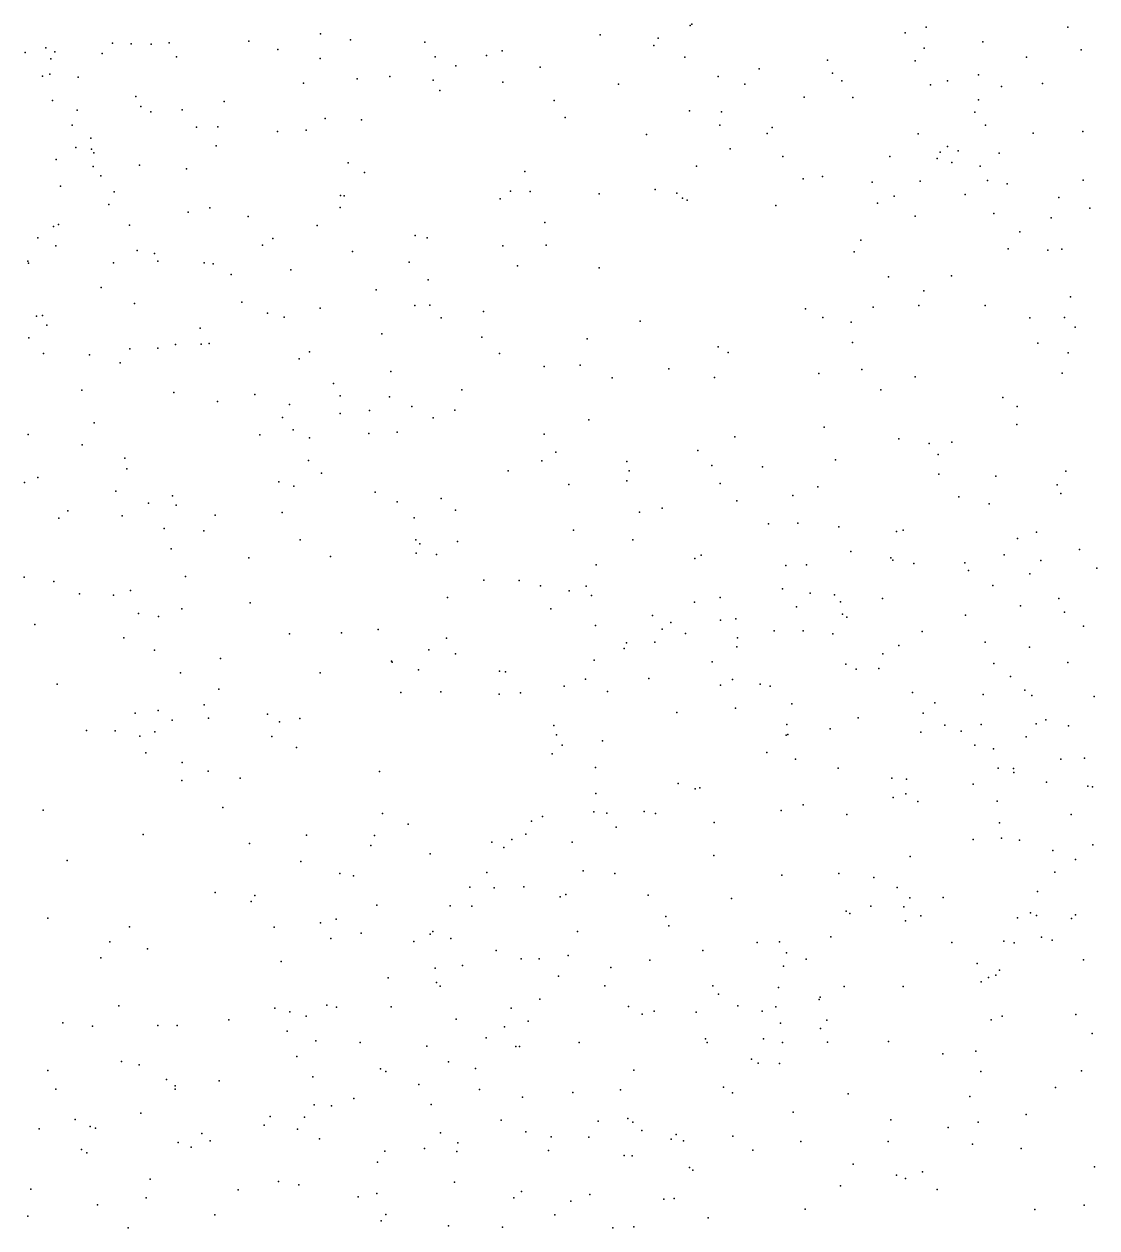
# Model space of a CAD drawing. Header units: metres. Extents: x -25 to 25, y -27.8 to 27.8.
# Drawn here: x -0.189 to 1.354, y 6.966 to 8.698 of the extents above; entities that cross this region are included whole.
import ezdxf

# ---------------------------------------------------------------- set-up
doc = ezdxf.new("R2010")
doc.units = ezdxf.units.M

msp = doc.modelspace()

# ---------------------------------------------------------------- linework, layer by layer
for p in [(0.7688, 8.6963, 17.7778), (0.7712, 8.6984, 20.9062), (0.2373, 8.6844, 3.8041), (0.6394, 8.683, -28.1956), (1.0784, 8.6856, -20.7948), (1.1083, 8.6938, 17.0543), (1.312, 8.6939, -0.4396), (-0.1577, 8.6642, 23.8767), (-0.0621, 8.671, -27.8612), (-0.0353, 8.6699, 5.9768), (-0.0065, 8.6695, -24.255), (0.0195, 8.6716, 6.6704), (0.134, 8.6739, 18.9474), (0.1761, 8.6616, 6.7645), (0.2802, 8.6759, 25.3448), (0.3872, 8.6724, 6.6162), (0.7166, 8.6677, 18.8138), (0.7227, 8.6783, -16.0427), (1.1057, 8.6637, 8.7429), (1.1898, 8.6727, 16.7746), (1.3312, 8.6611, 24.8173), (-0.1877, 8.6574, -16.5873), (-0.1504, 8.6482, -15.3168), (-0.1448, 8.6584, 1.2979), (-0.077, 8.6561, 1.0784), (0.03, 8.6515, 25.3499), (0.2367, 8.6487, -25.0522), (0.402, 8.6511, 18.8614), (0.4762, 8.653, 6.7509), (0.4985, 8.6597, -14.2806), (0.7613, 8.6509, 18.0383), (0.9666, 8.6463, 18.5409), (1.0925, 8.6457, 18.7978), (1.2525, 8.6508, -29.3956), (0.432, 8.6384, 0.3788), (0.5533, 8.6362, 20.7462), (0.8683, 8.634, 17.6012), (0.9736, 8.6278, 19.0389), (-0.1626, 8.6233, 1.5767), (-0.1523, 8.6263, 2.1895), (-0.1115, 8.6222, 4.1584), (0.2128, 8.6133, -8.9025), (0.2902, 8.6196, 0.5005), (0.3371, 8.6232, 3.5935), (0.3995, 8.6179, -24.2708), (0.4997, 8.6149, -16.5811), (0.6658, 8.6119, -24.4895), (0.8094, 8.6232, -21.5554), (0.8478, 8.6117, 25.2843), (0.9871, 8.6168, 17.3548), (1.1146, 8.6108, 8.9026), (1.139, 8.6166, -21.7439), (1.1837, 8.6256, 8.5856), (1.2759, 8.6128, -9.0811), (-0.0286, 8.5943, -25.4116), (0.4089, 8.6027, 25.3922), (0.9329, 8.5931, 18.3374), (1.0031, 8.5929, 21.1365), (1.2167, 8.6086, 18.8867), (-0.1484, 8.5884, 6.4931), (-0.1126, 8.5745, 2.5712), (-0.021, 8.58, 6.1982), (0.0383, 8.575, 19.1788), (0.0987, 8.5871, 0.7486), (0.5735, 8.5885, -15.2951), (1.1839, 8.5895, -0.2718), (-0.0068, 8.5719, 6.364), (0.2439, 8.5627, 3.3374), (0.296, 8.5605, 19.0148), (0.5892, 8.564, 25.393), (0.768, 8.5734, -16.5595), (0.8141, 8.5722, 0.1511), (1.1784, 8.5717, -28.2297), (-0.1201, 8.5531, 2.0347), (0.0591, 8.55, 20.5201), (0.0895, 8.5505, 3.0441), (0.1754, 8.5439, 3.1982), (0.2168, 8.5457, 25.4427), (0.8117, 8.5529, 19.1739), (0.8798, 8.5409, 17.8476), (0.8868, 8.5498, -21.3228), (1.0968, 8.5407, 17.08), (1.1938, 8.553, -28.5902), (1.2622, 8.5414, 19.0434), (1.3337, 8.5437, 17.505), (-0.0933, 8.5343, 25.4505), (0.0871, 8.5233, -16.6208), (0.7061, 8.5397, 20.8892), (-0.1146, 8.5207, 5.7661), (-0.0923, 8.5186, 2.3385), (-0.089, 8.5133, 1.3751), (0.8265, 8.519, 20.9872), (0.9022, 8.5077, 18.024), (1.0562, 8.5077, -29.0748), (1.1285, 8.5139, 19.2211), (1.1393, 8.5223, 8.6913), (1.1546, 8.516, 17.3063), (1.2133, 8.5125, -20.9324), (-0.1429, 8.5037, 5.5845), (-0.0898, 8.4934, -14.3656), (-0.0229, 8.4954, 1.0372), (0.0443, 8.4899, 19.369), (0.277, 8.4988, 3.7365), (0.7781, 8.4938, 25.3632), (1.124, 8.5051, 21.2627), (1.1455, 8.4991, -29.5178), (1.1863, 8.4939, 9.1443), (-0.0787, 8.4799, -27.6666), (0.3005, 8.4849, 20.6662), (0.5312, 8.4863, 20.7826), (0.9315, 8.4756, 19.3261), (0.9592, 8.4793, -8.869), (1.0306, 8.4711, 0.0295), (1.1, 8.4723, 18.2191), (1.1964, 8.4733, -21.1994), (1.334, 8.4736, 16.8387), (-0.1365, 8.4652, 6.0925), (-0.0596, 8.457, 19.5924), (0.5106, 8.4579, 25.4754), (0.5387, 8.4574, -15.4814), (0.6379, 8.4543, -15.684), (0.7186, 8.4603, 0.2578), (0.7497, 8.455, -27.9782), (1.1646, 8.4533, 16.8525), (1.2249, 8.4684, 17.0038), (-0.0672, 8.4388, 1.7152), (0.2658, 8.4516, -24.2185), (0.2713, 8.4514, 19.1391), (0.4959, 8.4469, -14.1879), (0.7579, 8.4479, 19.333), (0.7646, 8.4449, -16.1057), (0.892, 8.4374, 0.1911), (1.0382, 8.4408, 25.2338), (1.0625, 8.451, -21.511), (1.2991, 8.449, 18.3574), (0.0468, 8.4276, 2.8047), (0.0781, 8.434, -8.8576), (0.1331, 8.4213, -15.5626), (0.2653, 8.4347, -24.8934), (1.0927, 8.4221, -27.9108), (1.2059, 8.4257, 18.1102), (1.288, 8.4194, -29.7376), (1.3437, 8.4335, 24.9044), (-0.1468, 8.407, 5.4642), (-0.1395, 8.4098, -27.3632), (-0.0373, 8.4091, 2.0997), (0.2323, 8.4086, 3.1328), (0.5599, 8.4127, -24.6161), (-0.1692, 8.391, 20.514), (0.1687, 8.3897, 20.6629), (0.3733, 8.3943, 3.3824), (0.3908, 8.3906, -14.3724), (1.0145, 8.3876, -29.2972), (1.2432, 8.3997, 25.0447), (-0.1436, 8.3794, -14.0988), (-0.0263, 8.3728, 1.8527), (-0.0015, 8.3683, 3.9984), (0.154, 8.3802, 3.8393), (0.2832, 8.3712, 0.5703), (0.4996, 8.3794, -8.7603), (0.562, 8.3802, 0.3435), (1.005, 8.3709, 19.4433), (1.2264, 8.3749, -28.4352), (1.2834, 8.3729, 21.4413), (1.3037, 8.3744, 8.6912), (-0.1837, 8.3573, -25.5387), (-0.1829, 8.3542, 5.9278), (-0.0603, 8.3548, 25.5569), (0.0035, 8.3573, 1.2816), (0.0698, 8.355, -13.9985), (0.0829, 8.3533, 2.6674), (0.3646, 8.3556, 19.2242), (0.5207, 8.3505, -24.2386), (0.1087, 8.3382, -27.7396), (0.1948, 8.3449, 0.7087), (0.6381, 8.3478, 25.487), (1.0543, 8.3348, 0.1769), (1.1448, 8.3361, 9.2446), (-0.0783, 8.3192, 20.6169), (0.3171, 8.3161, 25.5525), (0.3922, 8.3304, -27.8617), (0.1243, 8.2982, 25.5761), (1.1051, 8.3145, 8.7736), (1.3158, 8.3061, -0.0654), (-0.0302, 8.2964, -16.7031), (0.1608, 8.2826, -14.2023), (0.2368, 8.2897, 19.3124), (0.3731, 8.2937, -16.6145), (0.3943, 8.2938, 20.8052), (0.4716, 8.2848, 19.3439), (0.935, 8.2886, 25.3571), (1.0321, 8.2909, -29.5244), (1.0977, 8.2935, 25.2251), (1.1931, 8.2934, -21.775), (-0.1713, 8.2781, 4.2221), (-0.1626, 8.279, 5.7385), (-0.1566, 8.2651, -24.3091), (0.1848, 8.2766, 2.8034), (0.4107, 8.2757, 0.4957), (0.6969, 8.2711, -27.7471), (0.9596, 8.276, -8.7389), (1.0005, 8.2694, 8.959), (1.2576, 8.2757, 9.3336), (1.3072, 8.2764, -28.1067), (-0.1823, 8.2467, 5.0878), (0.0642, 8.2609, 19.5174), (0.3256, 8.2526, 3.7145), (0.4692, 8.2481, 3.5732), (0.6207, 8.2455, 20.9579), (1.3225, 8.2624, 24.9948), (-0.0372, 8.231, -8.8036), (0.0035, 8.2321, -27.3808), (0.0287, 8.2374, 20.7085), (0.0655, 8.238, 1.7691), (0.0772, 8.239, 2.0452), (0.8093, 8.2341, -16.4295), (1.0023, 8.2404, -27.6276), (1.2688, 8.2394, -27.8895), (-0.1612, 8.2246, 25.6332), (-0.0951, 8.2224, 5.2262), (-0.0509, 8.2109, 4.0603), (0.2068, 8.2165, 2.6432), (0.2216, 8.2266, 20.7783), (0.4947, 8.2245, 3.3928), (0.8238, 8.2259, 25.4666), (1.3127, 8.2253, 21.4829), (0.3383, 8.1983, -14.0724), (0.5588, 8.2057, 19.4451), (0.6109, 8.2075, -24.3775), (0.7384, 8.2025, 19.5446), (0.9539, 8.1954, -29.224), (1.016, 8.2014, 21.289), (1.3039, 8.1962, 0.165), (0.2559, 8.1814, 0.8144), (0.6569, 8.1892, -15.9306), (0.8038, 8.1898, 21.1236), (1.0924, 8.1908, 9.3063), (-0.1062, 8.1716, 5.5963), (0.0261, 8.1682, -15.7713), (0.1428, 8.1654, 1.644), (0.2654, 8.1636, 25.6233), (0.3365, 8.162, 0.6726), (0.4407, 8.1719, -24.6935), (1.043, 8.1722, 0.3456), (1.2186, 8.1612, 25.1967), (0.0891, 8.1553, 25.6386), (0.1926, 8.1512, 1.0963), (0.3079, 8.1423, 2.7551), (0.3687, 8.1483, 2.9268), (0.4304, 8.1428, 25.6065), (1.2393, 8.1481, -28.4615), (-0.0883, 8.1246, 20.7746), (0.1828, 8.1322, 2.205), (0.2656, 8.1379, -24.8618), (0.3992, 8.1318, 19.4033), (0.6231, 8.1291, 3.4324), (-0.1834, 8.1079, 5.7153), (0.1498, 8.1075, 3.8784), (0.1979, 8.1147, 1.8028), (0.3067, 8.1094, -27.5415), (0.3474, 8.1111, 20.8999), (0.5588, 8.1085, 21.0084), (0.9616, 8.1182, 8.971), (1.2387, 8.1223, 0.4245), (-0.1054, 8.0928, -26.9378), (0.2216, 8.103, 1.3834), (0.833, 8.1045, -8.6706), (1.0691, 8.1014, 25.3631), (1.1128, 8.0949, 19.6412), (1.1453, 8.097, 21.3899), (-0.0444, 8.0737, 5.3118), (0.5759, 8.0824, -8.6701), (0.7802, 8.0849, 19.6353), (1.1258, 8.0793, -28.6418), (-0.0415, 8.0583, -25.4161), (0.2202, 8.0702, 19.4375), (0.507, 8.0554, 3.0135), (0.5556, 8.0699, 19.528), (0.6777, 8.0691, 3.6544), (0.6813, 8.0556, -27.5407), (0.8001, 8.0633, 0.4979), (0.873, 8.0613, 25.5013), (0.9781, 8.0715, -29.4703), (1.3092, 8.0553, 15.5289), (-0.1886, 8.0387, -16.8834), (-0.1692, 8.046, 4.3159), (0.1775, 8.0396, 20.9094), (0.2388, 8.0521, 1.9836), (0.6777, 8.0411, 25.5836), (1.1268, 8.0509, 0.564), (1.2085, 8.0479, 8.7999), (-0.0571, 8.0262, 5.1538), (0.1987, 8.0334, -27.3701), (0.316, 8.0247, 1.2377), (0.5943, 8.036, -16.531), (0.812, 8.0372, 21.1867), (0.9525, 8.0325, 21.2829), (1.2967, 8.0355, 0.7591), (1.3023, 8.0229, -27.8575), (-0.0102, 8.009, 25.6837), (0.0245, 8.0194, -24.2823), (0.0296, 8.0063, -16.7361), (0.3473, 8.011, 1.0564), (0.411, 8.0157, 2.6743), (0.8362, 8.0123, 3.6579), (0.9168, 8.02, 19.6794), (1.1555, 8.0181, 15.6511), (1.1992, 8.0079, -21.9588), (-0.139, 7.9874, -8.7366), (-0.126, 7.9982, 19.7641), (-0.0479, 7.9906, 4.1529), (0.0857, 7.992, 3.9892), (0.182, 7.9955, 25.6796), (0.3719, 7.9881, 1.5643), (0.4313, 7.9991, 0.86), (0.6963, 7.9963, -16.0508), (0.7289, 8.0019, 3.3146), (0.0122, 7.9728, 19.5989), (0.0694, 7.9694, -25.2492), (0.601, 7.9703, 0.7094), (0.8817, 7.9791, 3.4718), (0.9237, 7.9805, 9.5142), (0.983, 7.975, 9.7191), (1.0655, 7.9683, 8.8068), (1.0751, 7.9702, 3.6596), (0.2081, 7.9561, -15.8869), (0.3743, 7.9565, 25.6789), (0.4344, 7.9539, 1.32), (0.6864, 7.9564, 3.1005), (1.24, 7.958, 19.658), (1.2673, 7.9675, 21.3828), (0.0224, 7.9432, 20.9759), (0.3747, 7.9373, 2.3965), (0.3803, 7.9505, -24.2666), (0.404, 7.9352, 1.7819), (0.7849, 7.9341, 0.6694), (1.0001, 7.9395, 25.5536), (1.2206, 7.9348, 0.8797), (1.3288, 7.9426, 1.4632), (0.134, 7.9303, 19.4642), (0.2516, 7.9323, -16.6095), (0.6338, 7.9202, 2.9043), (0.7759, 7.9292, 25.6316), (0.9067, 7.9192, 9.9421), (0.9362, 7.9203, 15.5729), (1.0574, 7.9306, 3.4944), (1.0607, 7.9272, 0.756), (1.0907, 7.9223, -29.6638), (1.164, 7.9231, -8.6723), (1.2732, 7.9267, 15.7969), (-0.1891, 7.9026, 5.709), (0.0432, 7.9035, -27.123), (1.1695, 7.912, 9.5896), (1.2575, 7.9075, 3.8217), (1.354, 7.9154, 15.2296), (-0.1462, 7.8961, 4.6477), (-0.036, 7.8833, 5.4315), (0.4722, 7.8981, 19.5194), (0.5229, 7.8977, 3.79), (0.5535, 7.89, 1.4515), (0.5948, 7.8829, 1.2962), (0.6192, 7.8895, 0.9584), (0.9017, 7.886, 9.1897), (1.2045, 7.8904, 15.201), (-0.1094, 7.8784, -26.7679), (-0.0605, 7.8769, 4.2817), (0.1362, 7.8658, 21.0847), (0.4197, 7.8734, -8.6605), (0.627, 7.876, 1.1368), (0.7752, 7.8667, 0.8974), (0.8119, 7.8735, 9.6947), (0.9417, 7.8797, -8.6213), (0.9766, 7.8772, 3.7712), (0.9853, 7.8673, 0.907), (1.0456, 7.8717, 3.2547), (1.2992, 7.8721, 3.3594), (-0.0245, 7.8504, -16.2356), (0.0378, 7.857, 4.1469), (0.5686, 7.8572, 1.6571), (0.7147, 7.8476, 1.4451), (0.9217, 7.86, 3.0708), (0.988, 7.8494, -29.0814), (1.1652, 7.8477, 8.8378), (1.2442, 7.8612, -27.6719), (1.3073, 7.852, 25.4581), (-0.1738, 7.8344, -26.2354), (0.0042, 7.8458, 5.2629), (0.6327, 7.833, 2.6742), (0.7412, 7.8371, 10.175), (0.8127, 7.8405, 1.2817), (0.8346, 7.8428, 1.1081), (0.9945, 7.8452, 15.7223), (1.3347, 7.8319, 3.1775), (-0.0458, 7.8154, 21.1443), (0.1927, 7.8212, 4.0195), (0.2676, 7.8227, 19.4561), (0.32, 7.8275, -24.8901), (0.4185, 7.8148, -24.6659), (0.7289, 7.8277, -16.2802), (0.7622, 7.8213, 2.8245), (0.8369, 7.8152, 19.6959), (0.89, 7.8252, 15.276), (0.9314, 7.8254, 10.1742), (0.9742, 7.8211, 1.3135), (1.1027, 7.8246, 9.7448), (-0.0017, 7.7977, 19.5776), (0.3931, 7.798, -16.0012), (0.6741, 7.8, 19.6343), (0.6774, 7.808, 9.9436), (0.7179, 7.8091, 25.7118), (0.8362, 7.8021, 3.8241), (1.0693, 7.8044, 21.265), (1.1935, 7.8088, -28.6834), (1.2571, 7.802, 3.0447), (0.0935, 7.7855, -16.5313), (0.3395, 7.7816, -16.4495), (0.3404, 7.7804, -24.3845), (0.4312, 7.7923, 25.7051), (0.631, 7.783, -27.3943), (0.8007, 7.7807, 8.9444), (1.0461, 7.7922, 9.9418), (1.2056, 7.7782, 25.6967), (1.3121, 7.7796, 15.0857), (0.0357, 7.7648, 5.0915), (0.2368, 7.7647, 21.2279), (0.3781, 7.7691, 3.9369), (0.4946, 7.7671, 2.2813), (0.5035, 7.7662, 1.9574), (0.9927, 7.7775, 19.7131), (1.0077, 7.7704, 2.9009), (1.0403, 7.7712, 3.8715), (-0.1416, 7.7484, -16.5316), (0.5878, 7.7455, 2.4619), (0.6182, 7.7558, 3.8724), (0.7093, 7.7568, -8.5993), (0.8125, 7.7473, 9.3236), (0.8299, 7.7555, 1.5873), (0.8696, 7.7487, 21.1978), (0.8841, 7.7459, 10.4365), (1.2298, 7.7596, 2.8925), (0.091, 7.7414, -25.5071), (0.3526, 7.7365, -27.2894), (0.4101, 7.7376, 21.2563), (0.4943, 7.7342, 19.527), (0.5249, 7.7362, -16.3584), (0.6502, 7.7382, 1.7823), (1.0886, 7.7366, -29.5461), (1.1903, 7.7335, 3.892), (1.2501, 7.7401, 1.7285), (1.2604, 7.7324, 19.69), (1.3499, 7.7308, -29.8214), (0.0037, 7.7109, 4.8874), (0.0697, 7.7189, 21.2747), (0.8344, 7.7139, 15.5384), (0.9152, 7.7204, 2.742), (1.1207, 7.7218, 25.8188), (-0.0294, 7.7068, 4.7345), (0.0238, 7.6968, 5.3849), (0.0762, 7.6997, 4.2959), (0.1609, 7.7054, -27.1246), (0.1781, 7.6943, 4.1717), (0.2077, 7.6993, -25.201), (0.7497, 7.708, 15.2105), (1.0105, 7.7004, 15.6499), (1.1039, 7.7069, 10.5887), (1.2668, 7.6917, 9.6665), (1.2807, 7.6975, 15.7817), (-0.0993, 7.6819, 19.639), (-0.0582, 7.6816, -26.4353), (-0.001, 7.6802, -26.8416), (0.5731, 7.6891, 21.2494), (0.5768, 7.6756, 15.3531), (0.9068, 7.6753, 3.891), (0.9082, 7.6906, 25.8757), (0.9096, 7.6764, 1.6979), (0.9705, 7.6842, 14.9401), (1.1009, 7.6795, 10.1583), (1.1354, 7.6895, 2.6958), (1.1589, 7.6809, 21.2132), (1.1876, 7.6904, 10.7177), (1.3131, 7.6887, 21.2589), (-0.0224, 7.6736, 25.6687), (0.1671, 7.6735, 19.4257), (0.2028, 7.6576, 21.369), (0.585, 7.6606, 2.1896), (0.6428, 7.667, 9.7483), (1.1782, 7.6607, 9.8788), (1.2522, 7.673, 14.9107), (-0.0139, 7.6497, 21.424), (0.5704, 7.6484, 9.8993), (0.8794, 7.6503, 2.5583), (0.9205, 7.6408, 10.6104), (1.2053, 7.6555, -27.3912), (1.302, 7.6407, 8.8509), (1.336, 7.6423, 2.0045), (0.0384, 7.636, -26.1423), (0.0755, 7.6232, 4.4391), (0.3221, 7.6231, 4.0974), (0.6329, 7.6288, 8.8077), (0.9816, 7.6277, 10.767), (1.212, 7.6277, 10.4814), (1.2338, 7.6272, 2.4719), (1.2343, 7.6217, 25.8848), (0.0377, 7.6098, 4.6353), (0.1219, 7.6134, 5.1583), (0.7515, 7.6055, 14.9549), (1.0592, 7.6134, 1.7579), (1.08, 7.6121, 19.6968), (1.1762, 7.6045, 15.6962), (1.2817, 7.6076, 3.9163), (0.6335, 7.5911, 9.0139), (0.7762, 7.5978, 25.9364), (0.7828, 7.5994, -27.2544), (1.0793, 7.5907, 2.5026), (1.3408, 7.6017, 0.9042), (1.3477, 7.601, 2.1874), (0.097, 7.5713, -8.6912), (0.9317, 7.5751, 25.9842), (1.0608, 7.5856, 3.9042), (1.0964, 7.5796, -8.6422), (1.2105, 7.5803, 1.7873), (-0.1617, 7.5674, 21.5098), (0.3262, 7.5627, 21.4001), (0.5566, 7.5584, 10.146), (0.6303, 7.5651, 25.8852), (0.649, 7.5631, 9.2702), (0.7026, 7.5653, 21.2044), (0.7192, 7.5623, 10.383), (0.9, 7.567, 8.7656), (0.9941, 7.5611, 14.7211), (1.3171, 7.5609, -27.6948), (0.3632, 7.5473, 15.2301), (0.5406, 7.5514, 9.756), (0.6624, 7.5429, 3.9592), (0.8036, 7.5496, 14.8052), (1.214, 7.5492, 10.9925), (-0.0176, 7.5324, 5.5179), (0.1353, 7.5192, 5.0294), (0.2169, 7.5314, -25.7133), (0.3148, 7.5309, -27.108), (0.4837, 7.5214, 8.8596), (0.5124, 7.5253, 21.3021), (0.5328, 7.5327, 19.5094), (0.5991, 7.5212, 9.4415), (1.1762, 7.525, -29.3702), (1.2167, 7.5269, -19.0558), (1.2428, 7.524, 1.1764), (0.3095, 7.5167, -25.2442), (0.3951, 7.5047, -24.9742), (0.5011, 7.5137, 15.5382), (0.803, 7.5022, 2.3256), (1.0856, 7.5006, 26.0293), (1.2905, 7.5092, -28.8569), (1.3479, 7.5175, 10.4471), (-0.1272, 7.4948, 19.5846), (0.2088, 7.4933, 15.2564), (1.3234, 7.4961, 10.0274), (0.265, 7.476, 15.5352), (0.2847, 7.4729, 15.112), (0.4767, 7.4774, 14.9252), (0.6149, 7.4801, 14.7975), (0.6608, 7.4762, 15.5139), (0.901, 7.4739, 10.805), (0.9827, 7.476, 2.3859), (1.0329, 7.4706, 0.9144), (1.2936, 7.4781, 0.3593), (0.0856, 7.4487, 15.3678), (0.4519, 7.4565, 10.0663), (0.4871, 7.4556, 9.6456), (0.5296, 7.4572, 9.2516), (1.0665, 7.4559, 1.1), (1.2685, 7.4504, -27.2149), (0.1375, 7.4361, 4.768), (0.1426, 7.4447, 5.2544), (0.5822, 7.4428, 8.6209), (0.5899, 7.4461, -27.1069), (0.7085, 7.4448, 14.636), (0.8285, 7.4401, 1.8079), (1.0851, 7.441, 0.5123), (1.133, 7.4417, 15.6092), (0.3185, 7.4307, 19.3655), (0.4237, 7.4298, 9.8122), (0.4548, 7.4291, 4.1544), (0.734, 7.4143, 2.1504), (0.9935, 7.4218, 1.6774), (0.9988, 7.4187, 19.6482), (1.0287, 7.4292, 14.5725), (1.0762, 7.4282, 8.7664), (1.1009, 7.4153, 21.1243), (1.2586, 7.4198, 1.4724), (1.2669, 7.4157, 1.6449), (1.3234, 7.4167, 11.0756), (-0.1549, 7.4118, 5.7093), (-0.0374, 7.3994, 19.4246), (0.1708, 7.3989, 19.3214), (0.2373, 7.4052, 14.9427), (0.2599, 7.4103, -24.6337), (0.7382, 7.4007, 8.6445), (1.0789, 7.4079, 1.2701), (1.2396, 7.4126, 2.2075), (1.3175, 7.4112, 2.9973), (0.2519, 7.3825, -26.6969), (0.2956, 7.3903, 4.3125), (0.3948, 7.3888, 9.119), (0.3988, 7.3927, 14.7422), (0.4246, 7.3826, 9.4942), (0.6068, 7.3928, 10.3861), (0.9711, 7.3849, 15.5331), (1.2741, 7.3845, 2.7373), (1.2895, 7.3804, 15.6702), (-0.0656, 7.3779, 21.6362), (-0.0118, 7.368, 15.5283), (0.3715, 7.3782, -26.2777), (0.4897, 7.3654, 14.6146), (0.7873, 7.3653, 21.1372), (0.8651, 7.3769, -26.9239), (0.8973, 7.378, 8.69), (0.9073, 7.362, 0.9109), (1.1451, 7.3768, 3.0626), (1.2201, 7.3786, 2.458), (1.235, 7.3766, 0.1889), (-0.0789, 7.3548, 25.5629), (0.1808, 7.3496, 4.9956), (0.5261, 7.3532, 19.4341), (0.5519, 7.3533, 15.5279), (0.5934, 7.358, 1.9068), (0.711, 7.3515, 1.665), (0.9359, 7.353, 1.4666), (1.182, 7.3468, 3.3691), (1.3348, 7.3518, 3.4303), (0.4022, 7.3399, 15.5812), (0.4414, 7.3438, 8.5706), (0.5795, 7.3285, 25.9825), (0.6548, 7.3408, 14.5156), (0.9032, 7.3428, 0.68), (1.2088, 7.3299, -8.6697), (1.2138, 7.3369, -26.6591), (0.3346, 7.3262, 10.0648), (0.4039, 7.3195, 25.861), (0.4095, 7.3142, -26.5512), (0.6464, 7.3145, 21.2104), (0.8014, 7.3145, 2.3604), (0.8958, 7.312, 1.3209), (0.9903, 7.3136, 2.9878), (1.0753, 7.3138, 2.6504), (1.1877, 7.3202, 11.1799), (1.1982, 7.3263, 14.5536), (0.5528, 7.2952, -26.8055), (0.8099, 7.3025, 10.9146), (0.9543, 7.295, 21.1136), (0.9561, 7.2983, 3.1488), (-0.0528, 7.2859, -8.7846), (0.1717, 7.2823, 25.7009), (0.1933, 7.2769, 15.6918), (0.2462, 7.2869, 9.1303), (0.2604, 7.2839, 9.3129), (0.3391, 7.2841, 14.5393), (0.5114, 7.2824, -26.1417), (0.6801, 7.2848, 19.4843), (0.7173, 7.2783, 10.7208), (0.7776, 7.2766, -26.4996), (0.8376, 7.2858, -8.656), (0.8726, 7.2782, 26.1234), (0.8922, 7.2843, 0.4876), (-0.1332, 7.2615, 15.4925), (0.1054, 7.2654, 14.6522), (0.2166, 7.2711, 9.8627), (0.4325, 7.2668, -25.3348), (0.536, 7.2635, 4.1384), (0.6999, 7.274, 1.506), (0.8989, 7.261, 3.9295), (0.9653, 7.2651, 0.3027), (1.2021, 7.2655, 0.045), (1.2176, 7.2709, 3.5403), (1.3238, 7.2732, 26.05), (-0.0907, 7.2563, 15.0683), (0.0031, 7.2573, 14.8155), (0.0313, 7.2575, 21.6571), (0.1891, 7.2492, 9.6062), (0.5019, 7.2556, 2.1237), (0.9563, 7.2531, 2.7454), (1.347, 7.2461, -0.0909), (0.2303, 7.2352, 4.589), (0.2945, 7.233, 19.2811), (0.3902, 7.2278, 10.2821), (0.4753, 7.2395, -8.7141), (0.518, 7.2271, 1.6497), (0.5237, 7.2271, 10.4517), (0.6092, 7.2331, 14.3613), (0.7911, 7.2381, 0.8765), (0.7934, 7.2328, 1.0337), (0.8746, 7.2383, 8.5996), (0.9019, 7.233, 3.2927), (0.9666, 7.2334, 14.3752), (1.054, 7.2344, 19.5865), (0.2034, 7.213, 5.3224), (0.8573, 7.2089, 2.9883), (1.1325, 7.2166, 15.5727), (1.1798, 7.2205, 26.1353), (-0.1551, 7.1929, 14.6724), (-0.0488, 7.2055, 14.4179), (-0.0238, 7.2009, 19.2913), (0.3236, 7.195, -24.7621), (0.3314, 7.1913, 4.4107), (0.4215, 7.2053, 4.2671), (0.4603, 7.1954, 19.3172), (0.6877, 7.1932, 1.3636), (0.8666, 7.2034, 11.2033), (0.8974, 7.2028, 2.6014), (1.1872, 7.1912, -18.9879), (1.3317, 7.1923, 19.6552), (0.0156, 7.1799, 9.3321), (0.0913, 7.178, 9.7752), (0.2263, 7.1834, 4.8022), (0.3786, 7.1726, 1.9703), (-0.1436, 7.1658, 14.2833), (0.028, 7.1708, 5.6111), (0.028, 7.1659, 9.6155), (0.4659, 7.1654, -25.6723), (0.5276, 7.1545, 2.3104), (0.6004, 7.1612, -25.9877), (0.6687, 7.1647, 8.5047), (0.817, 7.1686, 21.1433), (0.83, 7.1606, -26.2027), (0.9962, 7.1592, 26.1597), (1.1711, 7.1552, 8.6494), (1.2946, 7.1682, -19.1689), (0.2282, 7.1433, -8.8276), (0.2529, 7.1418, 14.2998), (0.2851, 7.1524, 25.8338), (0.3964, 7.1439, 1.7076), (-0.1156, 7.1224, 25.5966), (-0.0214, 7.1312, 8.9926), (0.165, 7.1267, 10.1135), (0.2144, 7.1254, 21.5496), (0.497, 7.1214, -24.9682), (0.6368, 7.1198, 10.8358), (0.6791, 7.1235, 10.9953), (0.9169, 7.1328, 3.5115), (1.0576, 7.1219, -21.9674), (1.2524, 7.1295, -26.476), (-0.1672, 7.1087, 9.3074), (-0.094, 7.1121, 9.1451), (-0.0864, 7.1095, 15.7382), (0.0664, 7.1021, 8.6769), (0.156, 7.114, 15.7648), (0.2044, 7.1082, 5.4376), (0.4099, 7.1032, 10.4371), (0.5328, 7.1046, 4.1939), (0.6866, 7.1185, 19.3895), (0.6995, 7.1064, 0.7224), (1.14, 7.1105, 21.1573), (1.1831, 7.1184, 11.352), (0.0326, 7.0889, -24.1827), (0.0786, 7.0914, 21.631), (0.2356, 7.0946, 8.4795), (0.4348, 7.0884, 8.41), (0.569, 7.0973, -25.3313), (0.623, 7.0966, 1.2499), (0.7417, 7.0941, 11.2734), (0.7487, 7.1008, 3.1334), (0.7596, 7.0914, 2.8911), (0.8301, 7.098, 26.139), (0.928, 7.0907, 11.4314), (1.0537, 7.0904, 3.8803), (1.1752, 7.0867, 19.5637), (-0.1066, 7.0792, -8.9035), (-0.0987, 7.0744, 9.6477), (0.0511, 7.0825, 19.1601), (0.3299, 7.0767, 4.5141), (0.3868, 7.0806, 19.2166), (0.4332, 7.0764, 1.5337), (0.565, 7.0777, 2.4416), (0.6738, 7.0702, 2.5619), (0.6856, 7.0699, 14.2217), (0.8589, 7.0783, 14.2617), (1.2449, 7.0806, -0.2206), (0.3193, 7.0608, 5.1806), (0.7678, 7.053, 0.3447), (1.0032, 7.058, 8.5158), (1.3507, 7.0543, -26.7356), (-0.0076, 7.0362, 14.1198), (0.1766, 7.0329, -24.3837), (0.7726, 7.0494, 4.006), (1.0658, 7.042, -0.1088), (1.0788, 7.0375, 14.3146), (1.1033, 7.047, 11.4772), (-0.1792, 7.0221, 19.299), (0.1187, 7.0208, 25.7661), (0.2061, 7.0281, 10.2593), (0.3184, 7.0155, 4.764), (0.4298, 7.032, 21.3962), (0.5265, 7.0187, 10.7339), (0.985, 7.0266, -22.1543), (1.1241, 7.0215, -26.2175), (-0.0837, 6.9995, 5.6747), (-0.0133, 7.0094, 9.9343), (0.2915, 7.0109, 15.7072), (0.5151, 7.0097, 15.572), (0.5974, 7.0045, 1.0786), (0.6248, 7.0145, 0.822), (0.7313, 7.0078, 3.3852), (0.746, 7.0086, 11.4873), (1.3356, 6.9988, 8.5589), (-0.1835, 6.9833, -24.2563), (0.0851, 6.985, 10.1369), (0.3314, 6.9854, -24.6813), (0.5744, 6.9852, 26.0305), (0.9342, 6.9933, -0.0299), (1.2649, 6.9929, -18.8297), (-0.0396, 6.9662, 8.4625), (0.3243, 6.9766, 5.3701), (0.4212, 6.9691, 10.6078), (0.4989, 6.9672, 14.1393), (0.6575, 6.9665, 3.1475), (0.6879, 6.9679, 8.3557), (0.7947, 6.9805, 0.1782)]:
    msp.add_point(p)

doc.saveas('drawing.dxf')
